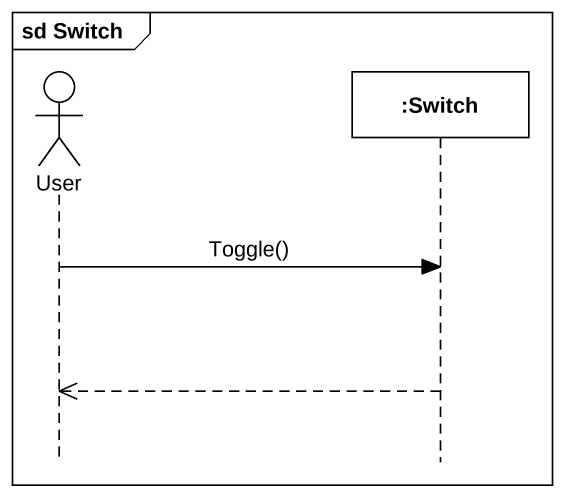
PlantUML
@startuml
mainframe sd Switch
hide footbox
actor User
participant ":Switch" as Switch

User -> Switch : Toggle()
Switch -->> User
@enduml
